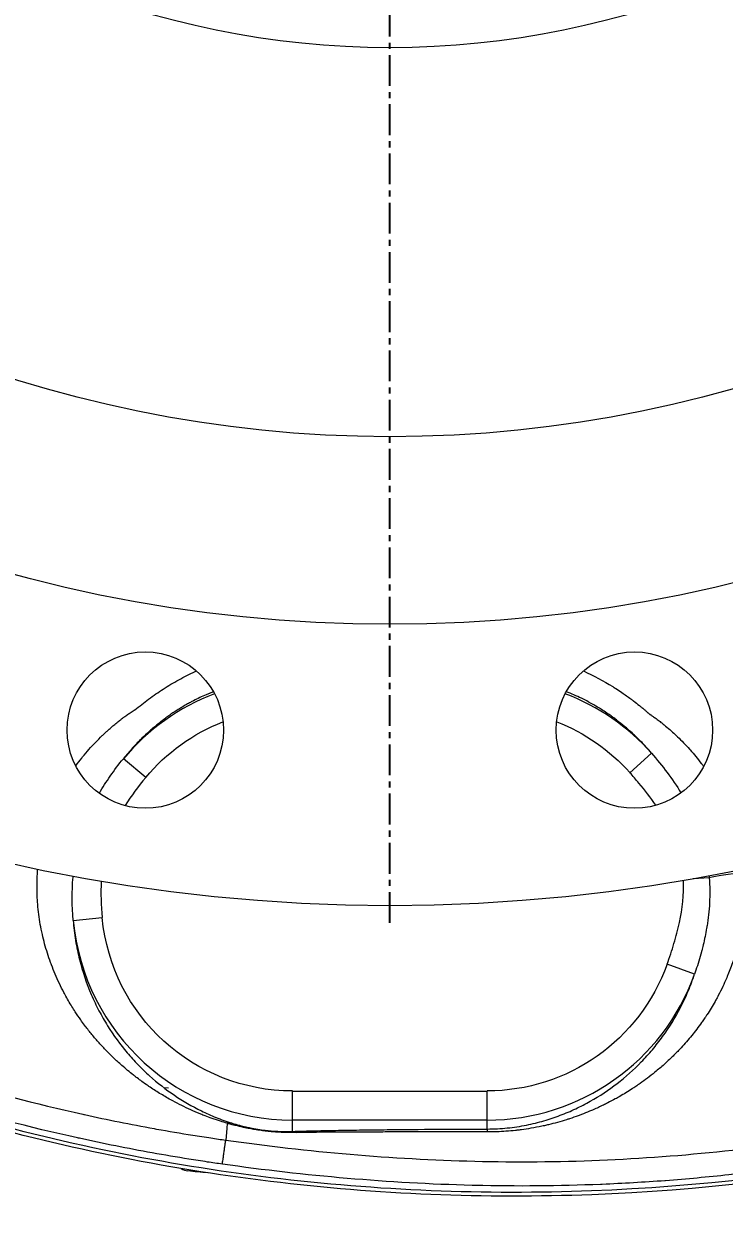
# Model space of a CAD drawing. Header units: millimetres. Extents: x -2122 to 22797, y 3569 to 89276.
# Drawn here: x 5541.6 to 5683.8, y 87396.3 to 87639.4 of the extents above; entities that cross this region are included whole.
import ezdxf

# ---------------------------------------------------------------- set-up
doc = ezdxf.new("R2010")
doc.units = ezdxf.units.MM
doc.header["$LTSCALE"] = 20
doc.linetypes.add('CENTER', pattern=[2, 1.25, -0.25, 0.25, -0.25])
doc.layers.add('IA-DIBUJO', color=3, linetype='Continuous', lineweight=30)
doc.layers.add('IA-DIM', color=7, linetype='Continuous')
doc.layers.add('IA-EJES', color=4, linetype='CENTER')
doc.styles.add('ING-AMB', font='romans.shx', dxfattribs={"width": 0.75, "oblique": 15})
doc.dimstyles.new('ING-AMB 20', dxfattribs={"dimscale": 20, "dimtxt": 3, "dimasz": 2.5, "dimexe": 1, "dimexo": 1, "dimgap": 1, "dimtad": 1, "dimdec": 0, "dimzin": 0, "dimdsep": 46, "dimtxsty": 'ING-AMB', "dimcen": 0.1, "dimclrd": 7, "dimclre": 7, "dimclrt": 2, "dimadec": 0, "dimazin": 0, "dimtfac": 1, "dimtdec": 0, "dimtmove": 0, "dimatfit": 0, "dimfxl": 1.25, "dimtolj": 1, "dimtzin": 0, "dimarcsym": 1})

# ---------------------------------------------------------------- blocks, each defined once
blk = doc.blocks.new('*U42')
at = {"layer": 'IA-EJES', "color": 0, "ltscale": 0.25, "transparency": 16777216}
blk.add_line((0, -352.75), (0, -69.85), dxfattribs=at)
blk = doc.blocks.new('*D46')
at = {"layer": 'Defpoints', "color": 0, "transparency": 16777216}
for p in [(5263.17, 87809.58, 1283.42), (6165.92, 86979.58, 1283.42), (6448.1, 86979.58)]:
    blk.add_point(p, dxfattribs=at)
at = {"layer": 'IA-DIM', "color": 7, "lineweight": -2, "transparency": 16777216}
for p, q in [((5283.17, 87809.58), (6468.1, 87809.58)), ((6448.1, 87759.58), (6448.1, 87029.58)), ((6185.92, 86979.58), (6468.1, 86979.58))]:
    blk.add_line(p, q, dxfattribs=at)
at = {"layer": 'IA-DIM', "color": 7, "transparency": 16777216}
for points in [[(6439.77, 87759.58), (6456.44, 87759.58), (6448.1, 87809.58)], [(6439.77, 87029.58), (6456.44, 87029.58), (6448.1, 86979.58)]]:
    blk.add_solid(points, dxfattribs=at)
at = {"layer": 'IA-DIM', "color": 2, "transparency": 16777216, "insert": (6398.1, 87394.58), "char_height": 60, "attachment_point": 5, "rotation": 90, "style": 'ING-AMB'}
blk.add_mtext('\\A1;830', dxfattribs=at)

msp = doc.modelspace()

# ---------------------------------------------------------------- linework, layer by layer
at = {"layer": 'IA-DIBUJO', "color": 3, "linetype": 'Continuous', "lineweight": 0, "extrusion": (0, 1, -2.22045e-16)}
for p, q in [((5566.35, 87486.38, 1283.42), (5561.8, 87490.17, 1283.42)), ((5664.66, 87487.34, 1283.42), (5669.08, 87491.28, 1283.42)), ((5680.77, 87465.99, 1283.42), (5677.49, 87465.8, 1283.42)), ((5551.62, 87457.35, 1283.42), (5557.51, 87457.9, 1283.42)), ((5677.8, 87446.45, 1283.42), (5672.22, 87448.44, 1283.42)), ((5569.95, 87423.43, 1283.42), (5570.94, 87423.31, 1283.42)), ((5596.16, 87422.69, 1283.42), (5635.67, 87422.69, 1283.42)), ((5596.16, 87416.78, 1283.42), (5596.16, 87422.69, 1283.42)), ((5635.67, 87416.78, 1283.42), (5635.67, 87422.69, 1283.42)), ((5596.16, 87414.49, 1283.42), (5596.16, 87416.78, 1283.42)), ((5635.67, 87416.78, 1283.42), (5596.16, 87416.78, 1283.42)), ((5635.67, 87414.97, 1283.42), (5635.67, 87416.78, 1283.42)), ((5582.79, 87415.08, 1283.42), (5582.59, 87412.71, 1283.42)), ((5582.88, 87416.14, 1283.42), (5582.79, 87415.08, 1283.42)), ((5591.36, 87411.55, 1283.42), (5591.37, 87411.55, 1283.42))]:
    msp.add_line(p, q, dxfattribs=at)
at = {"layer": 'IA-DIBUJO', "color": 2, "linetype": 'Continuous', "lineweight": 0}
for centre, radius in [((5615.92, 87809.58, 1283.42), 349.25), ((5615.92, 87809.58, 1283.42), 292.1), ((5566.25, 87495.99, 1283.42), 15.88), ((5665.58, 87495.99, 1283.42), 15.88)]:
    msp.add_circle(centre, radius, dxfattribs=at)
at = {"layer": 'IA-DIBUJO', "color": 3, "linetype": 'Continuous', "lineweight": 0}
for radius in [254, 175]:
    msp.add_circle((5615.92, 87809.58, 1283.42), radius, dxfattribs=at)
for centre, start, end in [((5596.16, 87461.52, 1283.42), 110.749, 140.1705), ((5635.67, 87461.52, 1283.42), 41.6975, 69.251), ((5596.16, 87461.52, 1283.42), 185.349, 270), ((5635.67, 87461.52, 1283.42), 270, 340.3169)]:
    msp.add_arc(centre, 44.74, start, end, dxfattribs=at)
at = {"layer": 'IA-DIBUJO', "color": 3, "linetype": 'Continuous', "lineweight": 0, "extrusion": (0, -2.22045e-16, -1)}
for centre, radius, start, end in [((-5596.16, 87461.52, -1283.42), 38.82, 39.8295, 68.6583), ((-5635.67, 87461.52, -1283.42), 38.82, 111.3417, 138.3025), ((-5596.16, 87461.52, -1283.42), 38.82, 270, 354.651), ((-5635.67, 87461.52, -1283.42), 38.82, 199.6831, 270), ((-5615.67, 87809.58, -1283.42), 405.18, 275.2054, 275.7726)]:
    msp.add_arc(centre, radius, start, end, dxfattribs=at)
at = {"layer": 'IA-DIBUJO', "color": 3, "linetype": 'Continuous', "lineweight": 0}
for centre, major_axis, ratio, start_param, end_param in [((5687.78, 87466.4, 1283.42), (-7.86, -0.77), 0.076143, -1.580778, -0.477784), ((5581.8, 87408.54, 1283.42), (2.32, 7.55), 0.535477, 0.06222, 0.287039), ((5635.67, 87407.07, 1283.42), (-0.01, 7.9), 0.035525, -0.392052, -0.052393)]:
    msp.add_ellipse(centre, major_axis=major_axis, ratio=ratio, start_param=start_param, end_param=end_param, dxfattribs=at)
at = {"layer": 'IA-DIBUJO', "color": 3, "linetype": 'Continuous', "lineweight": 0, "extrusion": (1.15556e-32, -2.22045e-16, -1)}
msp.add_ellipse((5596.16, 87406.6, 1283.42), major_axis=(-0.24, 7.9), ratio=0.507299, start_param=0.060768, end_param=0.271227, dxfattribs=at)
at = {"layer": 'IA-DIBUJO', "color": 3, "linetype": 'Continuous', "lineweight": 0}
for points, knots in [([(5564.14, 87500.11, 1283.42), (5564.6, 87500.46, 1283.42), (5565.07, 87500.82, 1283.42), (5566.01, 87501.55, 1283.42), (5566.46, 87501.92, 1283.42), (5567.41, 87502.64, 1283.42), (5567.9, 87502.98, 1283.42), (5568.89, 87503.66, 1283.42), (5569.39, 87504, 1283.42), (5570.91, 87504.98, 1283.42), (5571.96, 87505.61, 1283.42), (5574.12, 87506.79, 1283.42), (5575.24, 87507.36, 1283.42), (5576.47, 87507.92, 1283.42), (5576.55, 87507.96, 1283.42), (5576.64, 87508, 1283.42)], [-0.00000006, -0.00000006, -0.00000006, -0.00000006, 0.000968028, 0.000968028, 0.001936117, 0.001936117, 0.002904205, 0.002904205, 0.003872294, 0.003872294, 0.00580847, 0.00580847, 0.007744647, 0.007744647, 0.007889879, 0.007889879, 0.007889879, 0.007889879]), ([(5655.21, 87508, 1283.42), (5657.29, 87507.06, 1283.42), (5659.29, 87505.99, 1283.42), (5661.19, 87504.82, 1283.42), (5661.4, 87504.69, 1283.42), (5661.6, 87504.56, 1283.42), (5661.81, 87504.42, 1283.42), (5662.23, 87504.16, 1283.42), (5662.64, 87503.88, 1283.42), (5663.05, 87503.61, 1283.42), (5663.66, 87503.19, 1283.42), (5664.26, 87502.76, 1283.42), (5664.85, 87502.32, 1283.42), (5665.04, 87502.18, 1283.42), (5665.23, 87502.04, 1283.42), (5665.41, 87501.9, 1283.42), (5665.81, 87501.6, 1283.42), (5666.2, 87501.29, 1283.42), (5666.59, 87500.98, 1283.42), (5666.73, 87500.86, 1283.42), (5666.87, 87500.75, 1283.42), (5667.01, 87500.64, 1283.42), (5667.04, 87500.61, 1283.42), (5667.07, 87500.58, 1283.42), (5667.1, 87500.56, 1283.42), (5667.21, 87500.47, 1283.42), (5667.32, 87500.37, 1283.42), (5667.43, 87500.28, 1283.42), (5667.59, 87500.14, 1283.42), (5667.75, 87500, 1283.42), (5667.91, 87499.87, 1283.42), (5668.02, 87499.77, 1283.42), (5668.13, 87499.68, 1283.42), (5668.24, 87499.59, 1283.42), (5668.27, 87499.57, 1283.42), (5668.3, 87499.55, 1283.42), (5668.32, 87499.52, 1283.42), (5668.39, 87499.47, 1283.42), (5668.46, 87499.41, 1283.42), (5668.53, 87499.35, 1283.42), (5668.56, 87499.33, 1283.42), (5668.6, 87499.3, 1283.42), (5668.63, 87499.27, 1283.42), (5668.65, 87499.25, 1283.42), (5668.66, 87499.24, 1283.42), (5668.68, 87499.23, 1283.42), (5668.69, 87499.22, 1283.42), (5668.7, 87499.21, 1283.42), (5668.71, 87499.21, 1283.42), (5668.72, 87499.2, 1283.42), (5668.72, 87499.19, 1283.42), (5668.73, 87499.18, 1283.42)], [0.010149178, 0.010149178, 0.010149178, 0.010149178, 0.013707009, 0.013707009, 0.013707009, 0.014096444, 0.014096444, 0.014096444, 0.014885341, 0.014885341, 0.014885341, 0.016069412, 0.016069412, 0.016069412, 0.016445851, 0.016445851, 0.016445851, 0.017255323, 0.017255323, 0.017255323, 0.017553302, 0.017553302, 0.017553302, 0.017620555, 0.017620555, 0.017620555, 0.017853382, 0.017853382, 0.017853382, 0.018207907, 0.018207907, 0.018207907, 0.018442511, 0.018442511, 0.018442511, 0.018501583, 0.018501583, 0.018501583, 0.018648421, 0.018648421, 0.018648421, 0.01872184, 0.01872184, 0.01872184, 0.018758549, 0.018758549, 0.018758549, 0.018776904, 0.018776904, 0.018776904, 0.018795259, 0.018795259, 0.018795259, 0.018795259]), ([(5580.08, 87503.79, 1283.42), (5579.85, 87503.7, 1283.42), (5579.63, 87503.61, 1283.42), (5579.35, 87503.49, 1283.42), (5579.31, 87503.47, 1283.42), (5579.04, 87503.36, 1283.42), (5578.82, 87503.27, 1283.42), (5577.72, 87502.79, 1283.42), (5576.87, 87502.38, 1283.42), (5575.83, 87501.84, 1283.42), (5575.62, 87501.73, 1283.42), (5575.16, 87501.48, 1283.42), (5574.9, 87501.33, 1283.42), (5574.29, 87500.99, 1283.42), (5573.95, 87500.79, 1283.42), (5573.32, 87500.41, 1283.42), (5573.02, 87500.22, 1283.42), (5572.45, 87499.85, 1283.42), (5572.16, 87499.67, 1283.42), (5571.59, 87499.29, 1283.42), (5571.31, 87499.09, 1283.42), (5571.04, 87498.9, 1283.42), (5571.03, 87498.89, 1283.42), (5570.76, 87498.7, 1283.42), (5570.49, 87498.5, 1283.42), (5570.08, 87498.2, 1283.42), (5569.95, 87498.1, 1283.42), (5569.75, 87497.95, 1283.42), (5569.68, 87497.89, 1283.42), (5569.58, 87497.82, 1283.42), (5569.55, 87497.79, 1283.42), (5569.5, 87497.75, 1283.42), (5569.48, 87497.74, 1283.42), (5569.45, 87497.71, 1283.42), (5569.43, 87497.7, 1283.42), (5569.39, 87497.67, 1283.42), (5569.38, 87497.66, 1283.42), (5569.11, 87497.45, 1283.42), (5568.86, 87497.25, 1283.42), (5568.32, 87496.81, 1283.42), (5568.03, 87496.56, 1283.42), (5567.51, 87496.12, 1283.42), (5567.29, 87495.93, 1283.42), (5566.57, 87495.28, 1283.42), (5566.07, 87494.81, 1283.42), (5564.93, 87493.7, 1283.42), (5564.3, 87493.05, 1283.42), (5563.37, 87492.03, 1283.42), (5563.07, 87491.68, 1283.42), (5562.44, 87490.95, 1283.42), (5562.12, 87490.57, 1283.42), (5561.8, 87490.17, 1283.42)], [0.00620822, 0.00620822, 0.00620822, 0.00620822, 0.00658473, 0.00658473, 0.00666054, 0.00666054, 0.00703408, 0.00703408, 0.00852709, 0.00852709, 0.00889743, 0.00889743, 0.00937877, 0.00937877, 0.01002229, 0.01002229, 0.01058643, 0.01058643, 0.01115179, 0.01115179, 0.01171848, 0.01171848, 0.01172347, 0.01172347, 0.01228648, 0.01228648, 0.01257084, 0.01257084, 0.01271307, 0.01271307, 0.01278419, 0.01278419, 0.01281975, 0.01281975, 0.01285532, 0.01285532, 0.01289581, 0.01289581, 0.01342393, 0.01342393, 0.01406816, 0.01406816, 0.01455888, 0.01455888, 0.01569129, 0.01569129, 0.01719288, 0.01719288, 0.01794771, 0.01794771, 0.01875755, 0.01875755, 0.01875755, 0.01875755]), ([(5669.08, 87491.28, 1283.42), (5668.69, 87491.74, 1283.42), (5668.29, 87492.18, 1283.42), (5667.89, 87492.62, 1283.42), (5667.86, 87492.65, 1283.42), (5667.83, 87492.69, 1283.42), (5667.8, 87492.72, 1283.42), (5667.21, 87493.37, 1283.42), (5666.6, 87493.99, 1283.42), (5665.98, 87494.58, 1283.42), (5665.78, 87494.78, 1283.42), (5665.57, 87494.98, 1283.42), (5665.36, 87495.17, 1283.42), (5665.03, 87495.48, 1283.42), (5664.69, 87495.79, 1283.42), (5664.34, 87496.09, 1283.42), (5664.26, 87496.17, 1283.42), (5664.18, 87496.24, 1283.42), (5664.09, 87496.31, 1283.42), (5663.9, 87496.48, 1283.42), (5663.7, 87496.65, 1283.42), (5663.5, 87496.81, 1283.42), (5663.48, 87496.83, 1283.42), (5663.46, 87496.84, 1283.42), (5663.44, 87496.86, 1283.42), (5663.39, 87496.91, 1283.42), (5663.33, 87496.95, 1283.42), (5663.28, 87497, 1283.42), (5663.25, 87497.02, 1283.42), (5663.23, 87497.04, 1283.42), (5663.2, 87497.06, 1283.42), (5663.18, 87497.08, 1283.42), (5663.17, 87497.09, 1283.42), (5663.16, 87497.1, 1283.42), (5663.14, 87497.11, 1283.42), (5663.13, 87497.12, 1283.42), (5663.12, 87497.13, 1283.42), (5663.01, 87497.22, 1283.42), (5662.9, 87497.31, 1283.42), (5662.79, 87497.4, 1283.42), (5662.74, 87497.44, 1283.42), (5662.69, 87497.47, 1283.42), (5662.65, 87497.51, 1283.42), (5662.47, 87497.65, 1283.42), (5662.29, 87497.79, 1283.42), (5662.11, 87497.93, 1283.42), (5662, 87498.01, 1283.42), (5661.88, 87498.1, 1283.42), (5661.77, 87498.19, 1283.42), (5661.65, 87498.27, 1283.42), (5661.54, 87498.36, 1283.42), (5661.42, 87498.45, 1283.42), (5661.24, 87498.58, 1283.42), (5661.05, 87498.72, 1283.42), (5660.85, 87498.86, 1283.42), (5660.57, 87499.06, 1283.42), (5660.28, 87499.26, 1283.42), (5659.99, 87499.46, 1283.42), (5659.64, 87499.69, 1283.42), (5659.29, 87499.92, 1283.42), (5658.93, 87500.15, 1283.42), (5658.79, 87500.24, 1283.42), (5658.64, 87500.33, 1283.42), (5658.49, 87500.42, 1283.42), (5657.99, 87500.73, 1283.42), (5657.47, 87501.03, 1283.42), (5656.95, 87501.32, 1283.42), (5656.25, 87501.72, 1283.42), (5655.54, 87502.09, 1283.42), (5654.81, 87502.44, 1283.42), (5653.82, 87502.93, 1283.42), (5652.8, 87503.38, 1283.42), (5651.76, 87503.79, 1283.42)], [0.05855521, 0.05855521, 0.05855521, 0.05855521, 0.05954388, 0.05954388, 0.05954388, 0.05962148, 0.05962148, 0.05962148, 0.06108597, 0.06108597, 0.06108597, 0.06156684, 0.06156684, 0.06156684, 0.06235212, 0.06235212, 0.06235212, 0.06254173, 0.06254173, 0.06254173, 0.06298519, 0.06298519, 0.06298519, 0.06302989, 0.06302989, 0.06302989, 0.06315202, 0.06315202, 0.06315202, 0.0632131, 0.0632131, 0.0632131, 0.06324363, 0.06324363, 0.06324363, 0.06327417, 0.06327417, 0.06327417, 0.06351842, 0.06351842, 0.06351842, 0.06361826, 0.06361826, 0.06361826, 0.0640062, 0.0640062, 0.0640062, 0.06424968, 0.06424968, 0.06424968, 0.06449288, 0.06449288, 0.06449288, 0.06488441, 0.06488441, 0.06488441, 0.06546274, 0.06546274, 0.06546274, 0.06615056, 0.06615056, 0.06615056, 0.06642906, 0.06642906, 0.06642906, 0.06739245, 0.06739245, 0.06739245, 0.06868285, 0.06868285, 0.06868285, 0.07043482, 0.07043482, 0.07043482, 0.07043482]), ([(5552.14, 87488.71, 1283.42), (5552.53, 87489.25, 1283.42), (5552.93, 87489.78, 1283.42), (5553.4, 87490.38, 1283.42), (5553.46, 87490.46, 1283.42), (5553.95, 87491.06, 1283.42), (5554.37, 87491.57, 1283.42), (5555.24, 87492.55, 1283.42), (5555.67, 87493.02, 1283.42), (5556.56, 87493.95, 1283.42), (5557.02, 87494.41, 1283.42), (5557.67, 87495.03, 1283.42), (5557.84, 87495.2, 1283.42), (5558.18, 87495.51, 1283.42), (5558.34, 87495.66, 1283.42), (5558.76, 87496.04, 1283.42), (5559.03, 87496.27, 1283.42), (5559.55, 87496.72, 1283.42), (5559.8, 87496.93, 1283.42), (5560.33, 87497.37, 1283.42), (5560.6, 87497.59, 1283.42), (5560.99, 87497.9, 1283.42), (5561.1, 87497.99, 1283.42), (5561.37, 87498.2, 1283.42), (5561.53, 87498.32, 1283.42), (5561.82, 87498.55, 1283.42), (5561.97, 87498.65, 1283.42), (5562.25, 87498.86, 1283.42), (5562.38, 87498.96, 1283.42), (5562.56, 87499.08, 1283.42), (5562.6, 87499.11, 1283.42), (5562.76, 87499.23, 1283.42), (5562.88, 87499.31, 1283.42), (5563.12, 87499.47, 1283.42), (5563.24, 87499.55, 1283.42), (5563.36, 87499.63, 1283.42), (5563.37, 87499.63, 1283.42), (5563.51, 87499.73, 1283.42), (5563.64, 87499.81, 1283.42), (5563.9, 87499.97, 1283.42), (5564.02, 87500.04, 1283.42), (5564.14, 87500.11, 1283.42)], [0.052720393, 0.052720393, 0.052720393, 0.052720393, 0.053755271, 0.053755271, 0.053914986, 0.053914986, 0.054958919, 0.054958919, 0.055975496, 0.055975496, 0.057023647, 0.057023647, 0.057414492, 0.057414492, 0.057766056, 0.057766056, 0.05833946, 0.05833946, 0.058880004, 0.058880004, 0.05945255, 0.05945255, 0.059691591, 0.059691591, 0.060007802, 0.060007802, 0.06030241, 0.06030241, 0.060575554, 0.060575554, 0.060654359, 0.060654359, 0.060895051, 0.060895051, 0.061121892, 0.061121892, 0.061135743, 0.061135743, 0.061393716, 0.061393716, 0.061617127, 0.061617127, 0.061617127, 0.061617127]), ([(5668.73, 87499.18, 1283.42), (5668.77, 87499.16, 1283.42), (5668.8, 87499.14, 1283.42), (5668.83, 87499.12, 1283.42), (5668.9, 87499.08, 1283.42), (5668.96, 87499.04, 1283.42), (5669.02, 87498.99, 1283.42), (5669.18, 87498.89, 1283.42), (5669.33, 87498.78, 1283.42), (5669.48, 87498.68, 1283.42), (5669.58, 87498.61, 1283.42), (5669.68, 87498.54, 1283.42), (5669.78, 87498.47, 1283.42), (5669.92, 87498.36, 1283.42), (5670.07, 87498.26, 1283.42), (5670.21, 87498.15, 1283.42), (5670.47, 87497.95, 1283.42), (5670.73, 87497.76, 1283.42), (5670.98, 87497.56, 1283.42), (5671.08, 87497.48, 1283.42), (5671.17, 87497.41, 1283.42), (5671.27, 87497.33, 1283.42), (5671.39, 87497.23, 1283.42), (5671.51, 87497.13, 1283.42), (5671.63, 87497.03, 1283.42), (5672.39, 87496.41, 1283.42), (5673.13, 87495.76, 1283.42), (5673.86, 87495.08, 1283.42), (5673.94, 87495, 1283.42), (5674.02, 87494.93, 1283.42), (5674.11, 87494.85, 1283.42), (5674.19, 87494.77, 1283.42), (5674.26, 87494.7, 1283.42), (5674.34, 87494.62, 1283.42), (5675.17, 87493.83, 1283.42), (5675.98, 87493, 1283.42), (5676.76, 87492.14, 1283.42), (5676.8, 87492.09, 1283.42), (5676.85, 87492.03, 1283.42), (5676.9, 87491.98, 1283.42), (5677.69, 87491.09, 1283.42), (5678.45, 87490.17, 1283.42), (5679.17, 87489.22, 1283.42), (5679.2, 87489.19, 1283.42), (5679.22, 87489.16, 1283.42), (5679.25, 87489.13, 1283.42), (5679.38, 87488.95, 1283.42), (5679.51, 87488.78, 1283.42), (5679.63, 87488.6, 1283.42)], [-0.00000006, -0.00000006, -0.00000006, -0.00000006, 0.000065327, 0.000065327, 0.000065327, 0.000190249, 0.000190249, 0.000190249, 0.000494799, 0.000494799, 0.000494799, 0.000694624, 0.000694624, 0.000694624, 0.000989657, 0.000989657, 0.000989657, 0.001521837, 0.001521837, 0.001521837, 0.001720164, 0.001720164, 0.001720164, 0.001979374, 0.001979374, 0.001979374, 0.003594411, 0.003594411, 0.003594411, 0.003781868, 0.003781868, 0.003781868, 0.003958808, 0.003958808, 0.003958808, 0.005825497, 0.005825497, 0.005825497, 0.005938242, 0.005938242, 0.005938242, 0.007853709, 0.007853709, 0.007853709, 0.007917676, 0.007917676, 0.007917676, 0.008264735, 0.008264735, 0.008264735, 0.008264735]), ([(5556.92, 87483.15, 1283.42), (5557.6, 87484.34, 1283.42), (5558.34, 87485.5, 1283.42), (5559.97, 87487.85, 1283.42), (5560.87, 87489.03, 1283.42), (5561.8, 87490.17, 1283.42)], [0.013526269, 0.013526269, 0.013526269, 0.013526269, 0.015615453, 0.015615453, 0.017846232, 0.017846232, 0.017846232, 0.017846232]), ([(5669.94, 87480.73, 1283.42), (5668.87, 87482.28, 1283.42), (5667.71, 87483.77, 1283.42), (5665.89, 87485.94, 1283.42), (5665.28, 87486.64, 1283.42), (5664.66, 87487.34, 1283.42)], [0.004829741, 0.004829741, 0.004829741, 0.004829741, 0.007736697, 0.007736697, 0.00916895, 0.00916895, 0.00916895, 0.00916895]), ([(5582.88, 87416.14, 1283.42), (5582.43, 87416.27, 1283.42), (5581.99, 87416.4, 1283.42), (5581.28, 87416.63, 1283.42), (5581, 87416.71, 1283.42), (5580.42, 87416.91, 1283.42), (5580.11, 87417.02, 1283.42), (5579.33, 87417.3, 1283.42), (5578.86, 87417.47, 1283.42), (5578.11, 87417.76, 1283.42), (5577.82, 87417.87, 1283.42), (5577.32, 87418.08, 1283.42), (5577.1, 87418.17, 1283.42), (5576.25, 87418.52, 1283.42), (5575.62, 87418.8, 1283.42), (5574.39, 87419.37, 1283.42), (5573.79, 87419.66, 1283.42), (5572.59, 87420.27, 1283.42), (5572, 87420.58, 1283.42), (5570.65, 87421.33, 1283.42), (5569.91, 87421.76, 1283.42), (5568.43, 87422.67, 1283.42), (5567.71, 87423.13, 1283.42), (5566.76, 87423.78, 1283.42), (5566.52, 87423.94, 1283.42), (5565.64, 87424.56, 1283.42), (5565, 87425.03, 1283.42), (5564.19, 87425.65, 1283.42), (5564.02, 87425.79, 1283.42), (5563.44, 87426.24, 1283.42), (5563.05, 87426.56, 1283.42), (5562.26, 87427.21, 1283.42), (5561.87, 87427.55, 1283.42), (5560.91, 87428.39, 1283.42), (5560.34, 87428.91, 1283.42), (5559.25, 87429.96, 1283.42), (5558.71, 87430.49, 1283.42), (5557.67, 87431.57, 1283.42), (5557.17, 87432.12, 1283.42), (5556.19, 87433.23, 1283.42), (5555.71, 87433.79, 1283.42), (5554.79, 87434.93, 1283.42), (5554.34, 87435.5, 1283.42), (5553.65, 87436.43, 1283.42), (5553.39, 87436.78, 1283.42), (5552.77, 87437.66, 1283.42), (5552.4, 87438.2, 1283.42), (5551.81, 87439.11, 1283.42), (5551.58, 87439.47, 1283.42), (5551.12, 87440.22, 1283.42), (5550.88, 87440.62, 1283.42), (5550.42, 87441.42, 1283.42), (5550.19, 87441.82, 1283.42), (5549.89, 87442.38, 1283.42), (5549.81, 87442.54, 1283.42), (5549.4, 87443.3, 1283.42), (5549.1, 87443.91, 1283.42), (5548.51, 87445.15, 1283.42), (5548.23, 87445.77, 1283.42), (5547.69, 87447.02, 1283.42), (5547.44, 87447.65, 1283.42), (5547.14, 87448.46, 1283.42), (5547.07, 87448.64, 1283.42), (5546.78, 87449.43, 1283.42), (5546.57, 87450.05, 1283.42), (5546.18, 87451.3, 1283.42), (5545.99, 87451.93, 1283.42), (5545.65, 87453.19, 1283.42), (5545.5, 87453.82, 1283.42), (5545.27, 87454.81, 1283.42), (5545.2, 87455.17, 1283.42), (5544.99, 87456.2, 1283.42), (5544.87, 87456.87, 1283.42), (5544.67, 87458.22, 1283.42), (5544.58, 87458.9, 1283.42), (5544.43, 87460.25, 1283.42), (5544.38, 87460.93, 1283.42), (5544.32, 87461.97, 1283.42), (5544.3, 87462.33, 1283.42), (5544.26, 87463.32, 1283.42), (5544.26, 87463.95, 1283.42), (5544.27, 87465.19, 1283.42), (5544.29, 87465.79, 1283.42), (5544.34, 87466.74, 1283.42), (5544.36, 87467.08, 1283.42), (5544.39, 87467.52, 1283.42), (5544.4, 87467.63, 1283.42), (5544.41, 87467.73, 1283.42)], [0.00000001, 0.00000001, 0.00000001, 0.00000001, 0.00081521, 0.00081521, 0.00132864, 0.00132864, 0.00192554, 0.00192554, 0.00283785, 0.00283785, 0.00341413, 0.00341413, 0.00385107, 0.00385107, 0.00514113, 0.00514113, 0.00642163, 0.00642163, 0.00770214, 0.00770214, 0.00936016, 0.00936016, 0.01101036, 0.01101036, 0.01155321, 0.01155321, 0.01306797, 0.01306797, 0.01347875, 0.01347875, 0.01444151, 0.01444151, 0.01540428, 0.01540428, 0.0168391, 0.0168391, 0.01825273, 0.01825273, 0.01963297, 0.01963297, 0.0209935, 0.0209935, 0.02232421, 0.02232421, 0.02310642, 0.02310642, 0.02427532, 0.02427532, 0.02503196, 0.02503196, 0.02584234, 0.02584234, 0.02664869, 0.02664869, 0.02695749, 0.02695749, 0.02814873, 0.02814873, 0.02932611, 0.02932611, 0.03048381, 0.03048381, 0.03080856, 0.03080856, 0.03190704, 0.03190704, 0.03300551, 0.03300551, 0.03406901, 0.03406901, 0.03465963, 0.03465963, 0.03576137, 0.03576137, 0.03685493, 0.03685493, 0.03793558, 0.03793558, 0.0385107, 0.0385107, 0.03949608, 0.03949608, 0.04043624, 0.04043624, 0.04095904, 0.04095904, 0.04111893, 0.04111893, 0.04111893, 0.04111893]), ([(5551.62, 87457.35, 1283.42), (5551.37, 87460.28, 1283.42), (5551.33, 87463.21, 1283.42), (5551.59, 87466.19, 1283.42), (5551.59, 87466.25, 1283.42), (5551.6, 87466.31, 1283.42)], [0, 0, 0, 0, 0.004461558, 0.004461558, 0.004551789, 0.004551789, 0.004551789, 0.004551789]), ([(5687.8, 87467.01, 1283.42), (5687.9, 87465.9, 1283.42), (5687.95, 87464.79, 1283.42), (5687.96, 87463.69, 1283.42), (5687.97, 87462.94, 1283.42), (5687.96, 87462.2, 1283.42), (5687.93, 87461.46, 1283.42), (5687.92, 87461.43, 1283.42), (5687.92, 87461.41, 1283.42), (5687.92, 87461.39, 1283.42), (5687.88, 87460.46, 1283.42), (5687.81, 87459.53, 1283.42), (5687.71, 87458.6, 1283.42), (5687.66, 87458.09, 1283.42), (5687.6, 87457.59, 1283.42), (5687.52, 87457.08, 1283.42), (5687.49, 87456.83, 1283.42), (5687.45, 87456.58, 1283.42), (5687.41, 87456.33, 1283.42), (5687.38, 87456.16, 1283.42), (5687.35, 87455.99, 1283.42), (5687.33, 87455.83, 1283.42), (5687.19, 87455.05, 1283.42), (5687.04, 87454.28, 1283.42), (5686.87, 87453.52, 1283.42), (5686.86, 87453.49, 1283.42), (5686.86, 87453.47, 1283.42), (5686.85, 87453.45, 1283.42), (5686.67, 87452.67, 1283.42), (5686.47, 87451.9, 1283.42), (5686.26, 87451.14, 1283.42), (5686.2, 87450.93, 1283.42), (5686.14, 87450.73, 1283.42), (5686.08, 87450.52, 1283.42), (5685.79, 87449.55, 1283.42), (5685.46, 87448.59, 1283.42), (5685.11, 87447.65, 1283.42), (5684.94, 87447.19, 1283.42), (5684.76, 87446.73, 1283.42), (5684.57, 87446.27, 1283.42), (5684.49, 87446.07, 1283.42), (5684.41, 87445.87, 1283.42), (5684.32, 87445.67, 1283.42), (5684.3, 87445.63, 1283.42), (5684.29, 87445.58, 1283.42), (5684.27, 87445.54, 1283.42), (5684.03, 87444.99, 1283.42), (5683.79, 87444.45, 1283.42), (5683.54, 87443.92, 1283.42), (5683.24, 87443.3, 1283.42), (5682.94, 87442.69, 1283.42), (5682.62, 87442.09, 1283.42), (5682.54, 87441.94, 1283.42), (5682.46, 87441.78, 1283.42), (5682.37, 87441.63, 1283.42), (5682.23, 87441.37, 1283.42), (5682.09, 87441.11, 1283.42), (5681.95, 87440.86, 1283.42), (5681.43, 87439.94, 1283.42), (5680.88, 87439.05, 1283.42), (5680.32, 87438.19, 1283.42), (5680.21, 87438.02, 1283.42), (5680.1, 87437.86, 1283.42), (5680, 87437.7, 1283.42), (5679.92, 87437.58, 1283.42), (5679.83, 87437.46, 1283.42), (5679.75, 87437.34, 1283.42), (5679.58, 87437.08, 1283.42), (5679.4, 87436.83, 1283.42), (5679.22, 87436.57, 1283.42), (5678.58, 87435.68, 1283.42), (5677.92, 87434.81, 1283.42), (5677.23, 87433.97, 1283.42), (5676.53, 87433.1, 1283.42), (5675.8, 87432.27, 1283.42), (5675.05, 87431.46, 1283.42), (5675.01, 87431.41, 1283.42), (5674.97, 87431.37, 1283.42), (5674.93, 87431.33, 1283.42), (5674.43, 87430.8, 1283.42), (5673.93, 87430.29, 1283.42), (5673.42, 87429.78, 1283.42), (5673.19, 87429.56, 1283.42), (5672.96, 87429.33, 1283.42), (5672.72, 87429.11, 1283.42), (5672.36, 87428.77, 1283.42), (5671.99, 87428.43, 1283.42), (5671.62, 87428.1, 1283.42), (5671.01, 87427.55, 1283.42), (5670.39, 87427.02, 1283.42), (5669.76, 87426.51, 1283.42), (5669.25, 87426.1, 1283.42), (5668.74, 87425.69, 1283.42), (5668.22, 87425.3, 1283.42), (5667.73, 87424.93, 1283.42), (5667.24, 87424.57, 1283.42), (5666.74, 87424.22, 1283.42), (5666.44, 87424.02, 1283.42), (5666.15, 87423.81, 1283.42), (5665.85, 87423.61, 1283.42), (5665.6, 87423.45, 1283.42), (5665.35, 87423.28, 1283.42), (5665.1, 87423.11, 1283.42), (5664.28, 87422.59, 1283.42), (5663.45, 87422.08, 1283.42), (5662.61, 87421.59, 1283.42), (5662.3, 87421.42, 1283.42), (5661.99, 87421.24, 1283.42), (5661.68, 87421.07, 1283.42), (5661.18, 87420.8, 1283.42), (5660.66, 87420.53, 1283.42), (5660.15, 87420.26, 1283.42), (5659.86, 87420.12, 1283.42), (5659.58, 87419.98, 1283.42), (5659.3, 87419.84, 1283.42), (5658.61, 87419.51, 1283.42), (5657.92, 87419.19, 1283.42), (5657.22, 87418.88, 1283.42), (5656.98, 87418.78, 1283.42), (5656.73, 87418.67, 1283.42), (5656.49, 87418.57, 1283.42), (5655.95, 87418.35, 1283.42), (5655.41, 87418.13, 1283.42), (5654.86, 87417.92, 1283.42), (5654.63, 87417.83, 1283.42), (5654.39, 87417.74, 1283.42), (5654.16, 87417.66, 1283.42), (5653.59, 87417.45, 1283.42), (5653.01, 87417.25, 1283.42), (5652.43, 87417.06, 1283.42), (5652.31, 87417.02, 1283.42), (5652.19, 87416.98, 1283.42), (5652.07, 87416.94, 1283.42), (5651.97, 87416.91, 1283.42), (5651.87, 87416.88, 1283.42), (5651.77, 87416.85, 1283.42), (5651.18, 87416.66, 1283.42), (5650.58, 87416.48, 1283.42), (5649.97, 87416.31, 1283.42), (5649.96, 87416.31, 1283.42), (5649.95, 87416.31, 1283.42), (5649.93, 87416.3, 1283.42), (5649.33, 87416.14, 1283.42), (5648.73, 87415.98, 1283.42), (5648.12, 87415.84, 1283.42), (5647.85, 87415.77, 1283.42), (5647.58, 87415.71, 1283.42), (5647.3, 87415.65, 1283.42), (5647.13, 87415.61, 1283.42), (5646.95, 87415.57, 1283.42), (5646.77, 87415.53, 1283.42), (5646.05, 87415.38, 1283.42), (5645.32, 87415.24, 1283.42), (5644.57, 87415.12, 1283.42), (5643.93, 87415.01, 1283.42), (5643.27, 87414.91, 1283.42), (5642.62, 87414.82, 1283.42), (5642.32, 87414.78, 1283.42), (5642.02, 87414.75, 1283.42), (5641.72, 87414.71, 1283.42), (5641.61, 87414.7, 1283.42), (5641.51, 87414.69, 1283.42), (5641.4, 87414.68, 1283.42), (5640.77, 87414.61, 1283.42), (5640.14, 87414.55, 1283.42), (5639.5, 87414.51, 1283.42), (5638.88, 87414.46, 1283.42), (5638.25, 87414.43, 1283.42), (5637.62, 87414.41, 1283.42), (5637.01, 87414.39, 1283.42), (5636.39, 87414.38, 1283.42), (5635.76, 87414.38, 1283.42)], [0.02028914, 0.02028914, 0.02028914, 0.02028914, 0.02199861, 0.02199861, 0.02199861, 0.02315151, 0.02315151, 0.02315151, 0.02318528, 0.02318528, 0.02318528, 0.02463335, 0.02463335, 0.02463335, 0.02542337, 0.02542337, 0.02542337, 0.02581913, 0.02581913, 0.02581913, 0.02608142, 0.02608142, 0.02608142, 0.02732048, 0.02732048, 0.02732048, 0.02735782, 0.02735782, 0.02735782, 0.02863122, 0.02863122, 0.02863122, 0.02897755, 0.02897755, 0.02897755, 0.03062515, 0.03062515, 0.03062515, 0.03143697, 0.03143697, 0.03143697, 0.03179508, 0.03179508, 0.03179508, 0.03187369, 0.03187369, 0.03187369, 0.03285322, 0.03285322, 0.03285322, 0.03398557, 0.03398557, 0.03398557, 0.03427431, 0.03427431, 0.03427431, 0.03476982, 0.03476982, 0.03476982, 0.03654413, 0.03654413, 0.03654413, 0.03687927, 0.03687927, 0.03687927, 0.03712961, 0.03712961, 0.03712961, 0.03766596, 0.03766596, 0.03766596, 0.03957066, 0.03957066, 0.03957066, 0.0415206, 0.0415206, 0.0415206, 0.04162419, 0.04162419, 0.04162419, 0.04288943, 0.04288943, 0.04288943, 0.04345823, 0.04345823, 0.04345823, 0.04433824, 0.04433824, 0.04433824, 0.04579064, 0.04579064, 0.04579064, 0.04696223, 0.04696223, 0.04696223, 0.04805997, 0.04805997, 0.04805997, 0.04870575, 0.04870575, 0.04870575, 0.0492505, 0.0492505, 0.0492505, 0.05099948, 0.05099948, 0.05099948, 0.05163377, 0.05163377, 0.05163377, 0.05266823, 0.05266823, 0.05266823, 0.05323064, 0.05323064, 0.05323064, 0.05457839, 0.05457839, 0.05457839, 0.05504278, 0.05504278, 0.05504278, 0.05605833, 0.05605833, 0.05605833, 0.05649085, 0.05649085, 0.05649085, 0.05754344, 0.05754344, 0.05754344, 0.05775762, 0.05775762, 0.05775762, 0.05793891, 0.05793891, 0.05793891, 0.05900237, 0.05900237, 0.05900237, 0.05902363, 0.05902363, 0.05902363, 0.06007328, 0.06007328, 0.06007328, 0.06053383, 0.06053383, 0.06053383, 0.06083505, 0.06083505, 0.06083505, 0.06204299, 0.06204299, 0.06204299, 0.06308846, 0.06308846, 0.06308846, 0.06356228, 0.06356228, 0.06356228, 0.06373119, 0.06373119, 0.06373119, 0.06472383, 0.06472383, 0.06472383, 0.06568857, 0.06568857, 0.06568857, 0.06662732, 0.06662732, 0.06662732, 0.06662732]), ([(5672.22, 87448.44, 1283.42), (5672.72, 87449.83, 1283.42), (5673.2, 87451.23, 1283.42), (5673.62, 87452.65, 1283.42), (5674.05, 87454.06, 1283.42), (5674.43, 87455.49, 1283.42), (5674.74, 87456.93, 1283.42), (5675.34, 87459.74, 1283.42), (5675.67, 87462.57, 1283.42), (5675.52, 87465.46, 1283.42)], [0, 0, 0, 0, 0.002242123, 0.002242123, 0.002242123, 0.004484246, 0.004484246, 0.004484246, 0.008851815, 0.008851815, 0.008851815, 0.008851815]), ([(5680.77, 87465.99, 1283.42), (5680.84, 87465.15, 1283.42), (5680.87, 87464.31, 1283.42), (5680.89, 87462.61, 1283.42), (5680.88, 87461.75, 1283.42), (5680.79, 87460.09, 1283.42), (5680.72, 87459.28, 1283.42), (5680.55, 87457.72, 1283.42), (5680.45, 87456.97, 1283.42), (5680.32, 87456.16, 1283.42), (5680.31, 87456.11, 1283.42), (5680.29, 87455.95, 1283.42), (5680.27, 87455.85, 1283.42), (5680.15, 87455.18, 1283.42), (5680.05, 87454.62, 1283.42), (5679.81, 87453.49, 1283.42), (5679.69, 87452.93, 1283.42), (5679.46, 87451.97, 1283.42), (5679.36, 87451.58, 1283.42), (5679.23, 87451.11, 1283.42), (5679.21, 87451.04, 1283.42), (5679.02, 87450.32, 1283.42), (5678.84, 87449.69, 1283.42), (5678.46, 87448.44, 1283.42), (5678.26, 87447.83, 1283.42), (5677.98, 87446.97, 1283.42), (5677.89, 87446.71, 1283.42), (5677.8, 87446.45, 1283.42)], [0, 0, 0, 0, 0.00127358, 0.00127358, 0.00257267, 0.00257267, 0.00381302, 0.00381302, 0.00497096, 0.00497096, 0.00505338, 0.00505338, 0.00521116, 0.00521116, 0.00608613, 0.00608613, 0.00696376, 0.00696376, 0.00758006, 0.00758006, 0.0076993, 0.0076993, 0.00871015, 0.00871015, 0.00968854, 0.00968854, 0.01010675, 0.01010675, 0.01010675, 0.01010675]), ([(5551.62, 87457.35, 1283.42), (5551.72, 87455.97, 1283.42), (5551.88, 87454.61, 1283.42), (5552.31, 87451.95, 1283.42), (5552.58, 87450.65, 1283.42), (5553.52, 87446.89, 1283.42), (5554.33, 87444.52, 1283.42), (5555.77, 87441.15, 1283.42), (5556.3, 87440.05, 1283.42), (5557.4, 87437.93, 1283.42), (5557.99, 87436.92, 1283.42), (5559.82, 87433.97, 1283.42), (5561.15, 87432.16, 1283.42), (5563.28, 87429.62, 1283.42), (5564.02, 87428.81, 1283.42), (5565.53, 87427.25, 1283.42), (5566.32, 87426.49, 1283.42), (5568.73, 87424.33, 1283.42), (5570.4, 87423.02, 1283.42), (5573.9, 87420.66, 1283.42), (5575.72, 87419.6, 1283.42), (5578.61, 87418.18, 1283.42), (5579.59, 87417.73, 1283.42), (5581.66, 87416.9, 1283.42), (5582.72, 87416.51, 1283.42), (5583.86, 87416.16, 1283.42)], [0.0369219, 0.0369219, 0.0369219, 0.0369219, 0.03915712, 0.03915712, 0.04139235, 0.04139235, 0.04586281, 0.04586281, 0.04809804, 0.04809804, 0.05033326, 0.05033326, 0.05480372, 0.05480372, 0.05703895, 0.05703895, 0.05927418, 0.05927418, 0.06374463, 0.06374463, 0.06821509, 0.06821509, 0.07045032, 0.07045032, 0.07268554, 0.07268554, 0.07268554, 0.07268554]), ([(5470.07, 87446.61, 1283.42), (5474.35, 87444.57, 1283.42), (5478.68, 87442.61, 1283.42), (5483.05, 87440.72, 1283.42), (5483.2, 87440.66, 1283.42), (5483.35, 87440.59, 1283.42), (5483.5, 87440.53, 1283.42), (5487.93, 87438.62, 1283.42), (5492.41, 87436.8, 1283.42), (5496.91, 87435.06, 1283.42), (5496.99, 87435.03, 1283.42), (5497.08, 87434.99, 1283.42), (5497.17, 87434.96, 1283.42), (5506.34, 87431.43, 1283.42), (5515.64, 87428.25, 1283.42), (5525.04, 87425.41, 1283.42), (5525.07, 87425.4, 1283.42), (5525.1, 87425.4, 1283.42), (5525.12, 87425.39, 1283.42), (5534.5, 87422.57, 1283.42), (5544.01, 87420.09, 1283.42), (5553.58, 87417.97, 1283.42), (5553.69, 87417.94, 1283.42), (5553.81, 87417.92, 1283.42), (5553.92, 87417.89, 1283.42), (5558.6, 87416.86, 1283.42), (5563.31, 87415.92, 1283.42), (5568.03, 87415.06, 1283.42), (5568.2, 87415.03, 1283.42), (5568.36, 87415, 1283.42), (5568.53, 87414.97, 1283.42), (5570.98, 87414.53, 1283.42), (5573.44, 87414.11, 1283.42), (5575.89, 87413.72, 1283.42), (5577.13, 87413.52, 1283.42), (5578.36, 87413.33, 1283.42), (5579.59, 87413.15, 1283.42), (5580.59, 87413, 1283.42), (5581.59, 87412.85, 1283.42), (5582.59, 87412.71, 1283.42)], [0, 0, 0, 0, 0.00721932, 0.00721932, 0.00721932, 0.00746925, 0.00746925, 0.00746925, 0.01479779, 0.01479779, 0.01479779, 0.0149385, 0.0149385, 0.0149385, 0.02987699, 0.02987699, 0.02987699, 0.02991835, 0.02991835, 0.02991835, 0.04481549, 0.04481549, 0.04481549, 0.04499159, 0.04499159, 0.04499159, 0.05228473, 0.05228473, 0.05228473, 0.05254402, 0.05254402, 0.05254402, 0.05632033, 0.05632033, 0.05632033, 0.05821385, 0.05821385, 0.05821385, 0.05975398, 0.05975398, 0.05975398, 0.05975398]), ([(5635.67, 87414.97, 1283.42), (5637.08, 87414.97, 1283.42), (5638.45, 87415.04, 1283.42), (5640.43, 87415.25, 1283.42), (5641.09, 87415.33, 1283.42), (5642.38, 87415.53, 1283.42), (5643.02, 87415.64, 1283.42), (5644.89, 87416.01, 1283.42), (5646.07, 87416.31, 1283.42), (5648.36, 87416.97, 1283.42), (5649.46, 87417.34, 1283.42), (5651.61, 87418.16, 1283.42), (5652.65, 87418.6, 1283.42), (5654.69, 87419.56, 1283.42), (5655.67, 87420.07, 1283.42), (5658.54, 87421.69, 1283.42), (5660.35, 87422.89, 1283.42), (5663.79, 87425.54, 1283.42), (5665.42, 87426.99, 1283.42), (5667.75, 87429.39, 1283.42), (5668.51, 87430.22, 1283.42), (5669.95, 87431.94, 1283.42), (5670.65, 87432.83, 1283.42), (5672.65, 87435.6, 1283.42), (5673.87, 87437.56, 1283.42), (5675.5, 87440.74, 1283.42), (5676.02, 87441.84, 1283.42), (5676.97, 87444.1, 1283.42), (5677.41, 87445.26, 1283.42), (5677.8, 87446.45, 1283.42)], [0, 0, 0, 0, 0.00209914, 0.00209914, 0.0031487, 0.0031487, 0.00419827, 0.00419827, 0.00629741, 0.00629741, 0.00839655, 0.00839655, 0.01049568, 0.01049568, 0.01259482, 0.01259482, 0.01679309, 0.01679309, 0.02099136, 0.02099136, 0.0230905, 0.0230905, 0.02518964, 0.02518964, 0.02938791, 0.02938791, 0.03148705, 0.03148705, 0.03358618, 0.03358618, 0.03358618, 0.03358618]), ([(5780.93, 87426.42, 1283.42), (5780.78, 87426.36, 1283.42), (5780.63, 87426.31, 1283.42), (5739.6, 87411.58, 1283.42), (5696.31, 87403.5, 1283.42), (5631.08, 87401.65, 1283.42), (5609.28, 87402.75, 1283.42), (5566.15, 87408.44, 1283.42), (5544.81, 87413.04, 1283.42), (5504.54, 87425.17, 1283.42), (5485.55, 87432.47, 1283.42), (5467.23, 87441.17, 1283.42)], [0.4221573, 0.4221573, 0.4221573, 0.4221573, 0.4224025, 0.4224025, 0.4889361, 0.4889361, 0.5222029, 0.5222029, 0.5554698, 0.5554698, 0.5865035, 0.5865035, 0.5865035, 0.5865035]), ([(5581.9, 87407.83, 1283.42), (5580.89, 87407.97, 1283.42), (5579.87, 87408.12, 1283.42), (5578.86, 87408.27, 1283.42), (5577.61, 87408.46, 1283.42), (5576.36, 87408.65, 1283.42), (5575.12, 87408.85, 1283.42), (5572.62, 87409.25, 1283.42), (5570.14, 87409.67, 1283.42), (5567.66, 87410.12, 1283.42), (5562.7, 87411.01, 1283.42), (5557.77, 87412, 1283.42), (5552.86, 87413.08, 1283.42), (5552.74, 87413.11, 1283.42), (5552.63, 87413.13, 1283.42), (5552.51, 87413.16, 1283.42), (5542.81, 87415.3, 1283.42), (5533.21, 87417.81, 1283.42), (5523.7, 87420.67, 1283.42), (5514.2, 87423.53, 1283.42), (5504.79, 87426.74, 1283.42), (5495.48, 87430.33, 1283.42), (5495.36, 87430.37, 1283.42), (5495.25, 87430.42, 1283.42), (5495.13, 87430.46, 1283.42), (5490.59, 87432.22, 1283.42), (5486.08, 87434.06, 1283.42), (5481.6, 87435.98, 1283.42), (5481.43, 87436.05, 1283.42), (5481.26, 87436.13, 1283.42), (5481.09, 87436.2, 1283.42), (5476.68, 87438.1, 1283.42), (5472.3, 87440.09, 1283.42), (5467.95, 87442.16, 1283.42)], [0, 0, 0, 0, 0.00154467, 0.00154467, 0.00154467, 0.00345109, 0.00345109, 0.00345109, 0.00726405, 0.00726405, 0.00726405, 0.01489006, 0.01489006, 0.01489006, 0.01506869, 0.01506869, 0.01506869, 0.03014186, 0.03014186, 0.03014186, 0.04520608, 0.04520608, 0.04520608, 0.04539366, 0.04539366, 0.04539366, 0.05274043, 0.05274043, 0.05274043, 0.05301957, 0.05301957, 0.05301957, 0.06027477, 0.06027477, 0.06027477, 0.06027477]), ([(5780.81, 87425.55, 1283.42), (5780.79, 87425.54, 1283.42), (5780.77, 87425.53, 1283.42), (5739.78, 87410.82, 1283.42), (5696.41, 87402.72, 1283.42), (5631.06, 87400.88, 1283.42), (5609.22, 87401.98, 1283.42), (5566.01, 87407.68, 1283.42), (5544.63, 87412.29, 1283.42), (5504.48, 87424.37, 1283.42), (5485.65, 87431.61, 1283.42), (5467.46, 87440.2, 1283.42)], [0.4230998, 0.4230998, 0.4230998, 0.4230998, 0.423137, 0.423137, 0.4897947, 0.4897947, 0.5231236, 0.5231236, 0.5564524, 0.5564524, 0.5872256, 0.5872256, 0.5872256, 0.5872256]), ([(5582.59, 87412.71, 1283.42), (5599.4, 87410.33, 1283.42), (5616.25, 87408.86, 1283.42), (5641.59, 87408.23, 1283.42), (5650.05, 87408.29, 1283.42), (5666.99, 87408.99, 1283.42), (5675.48, 87409.62, 1283.42), (5692.36, 87411.43, 1283.42), (5700.76, 87412.61, 1283.42), (5717.45, 87415.47, 1283.42), (5725.74, 87417.16, 1283.42), (5742.24, 87421.04, 1283.42), (5750.46, 87423.24, 1283.42), (5766.7, 87428.14, 1283.42), (5774.75, 87430.84, 1283.42), (5782.71, 87433.81, 1283.42)], [0, 0, 0, 0, 0.0256616, 0.0256616, 0.0384924, 0.0384924, 0.0513232, 0.0513232, 0.064154, 0.064154, 0.0769848, 0.0769848, 0.0898156, 0.0898156, 0.1026464, 0.1026464, 0.1026464, 0.1026464]), ([(5784.41, 87429.19, 1283.42), (5768.44, 87423.24, 1283.42), (5752.25, 87418.36, 1283.42), (5735.85, 87414.47, 1283.42), (5735.64, 87414.42, 1283.42), (5735.44, 87414.38, 1283.42), (5735.24, 87414.33, 1283.42), (5727.03, 87412.4, 1283.42), (5718.78, 87410.71, 1283.42), (5710.47, 87409.27, 1283.42), (5710.37, 87409.26, 1283.42), (5710.26, 87409.24, 1283.42), (5710.16, 87409.22, 1283.42), (5701.75, 87407.77, 1283.42), (5693.28, 87406.58, 1283.42), (5684.76, 87405.66, 1283.42), (5680.5, 87405.2, 1283.42), (5676.22, 87404.81, 1283.42), (5671.92, 87404.48, 1283.42), (5671.88, 87404.48, 1283.42), (5671.83, 87404.48, 1283.42), (5671.78, 87404.47, 1283.42), (5667.53, 87404.15, 1283.42), (5663.27, 87403.91, 1283.42), (5659.02, 87403.73, 1283.42), (5658.92, 87403.72, 1283.42), (5658.82, 87403.72, 1283.42), (5658.72, 87403.72, 1283.42), (5650.21, 87403.37, 1283.42), (5641.72, 87403.31, 1283.42), (5633.24, 87403.51, 1283.42), (5633.04, 87403.51, 1283.42), (5632.83, 87403.52, 1283.42), (5632.63, 87403.52, 1283.42), (5615.67, 87403.96, 1283.42), (5598.77, 87405.44, 1283.42), (5581.9, 87407.83, 1283.42)], [0, 0, 0, 0, 0.0255945, 0.0255945, 0.0255945, 0.0259109, 0.0259109, 0.0259109, 0.0387063, 0.0387063, 0.0387063, 0.0388663, 0.0388663, 0.0388663, 0.0518181, 0.0518181, 0.0518181, 0.0582994, 0.0582994, 0.0582994, 0.058374, 0.058374, 0.058374, 0.0647771, 0.0647771, 0.0647771, 0.0649299, 0.0649299, 0.0649299, 0.0777326, 0.0777326, 0.0777326, 0.0780417, 0.0780417, 0.0780417, 0.1036434, 0.1036434, 0.1036434, 0.1036434]), ([(5597, 87414.24, 1283.42), (5596.67, 87414.24, 1283.42), (5596.34, 87414.23, 1283.42), (5595.68, 87414.24, 1283.42), (5595.36, 87414.24, 1283.42), (5594.71, 87414.26, 1283.42), (5594.4, 87414.27, 1283.42), (5593.9, 87414.29, 1283.42), (5593.73, 87414.3, 1283.42), (5593.54, 87414.31, 1283.42), (5593.53, 87414.31, 1283.42), (5593.2, 87414.33, 1283.42), (5592.88, 87414.35, 1283.42), (5592.26, 87414.39, 1283.42), (5591.98, 87414.42, 1283.42), (5591.69, 87414.44, 1283.42), (5591.69, 87414.44, 1283.42), (5591.35, 87414.48, 1283.42), (5591.01, 87414.51, 1283.42), (5590.39, 87414.58, 1283.42), (5590.1, 87414.62, 1283.42), (5589.81, 87414.66, 1283.42), (5589.8, 87414.66, 1283.42), (5589.35, 87414.72, 1283.42), (5588.91, 87414.79, 1283.42), (5588.3, 87414.89, 1283.42), (5588.13, 87414.92, 1283.42), (5587.95, 87414.95, 1283.42), (5587.94, 87414.95, 1283.42), (5587.58, 87415.02, 1283.42), (5587.24, 87415.08, 1283.42), (5586.66, 87415.2, 1283.42), (5586.42, 87415.25, 1283.42), (5586.17, 87415.3, 1283.42), (5586.16, 87415.31, 1283.42), (5585.81, 87415.38, 1283.42), (5585.49, 87415.46, 1283.42), (5584.83, 87415.61, 1283.42), (5584.51, 87415.69, 1283.42), (5583.84, 87415.87, 1283.42), (5583.5, 87415.96, 1283.42), (5583.07, 87416.08, 1283.42), (5582.97, 87416.11, 1283.42), (5582.88, 87416.14, 1283.42)], [0, 0, 0, 0, 0.000562579, 0.000562579, 0.001102697, 0.001102697, 0.001617907, 0.001617907, 0.001897636, 0.001897636, 0.00191124, 0.00191124, 0.002420693, 0.002420693, 0.002860339, 0.002860339, 0.00286686, 0.00286686, 0.003382142, 0.003382142, 0.00382248, 0.00382248, 0.003829041, 0.003829041, 0.004508742, 0.004508742, 0.0047781, 0.0047781, 0.004795736, 0.004795736, 0.005343533, 0.005343533, 0.00573372, 0.00573372, 0.005754505, 0.005754505, 0.006303181, 0.006303181, 0.006870571, 0.006870571, 0.007474921, 0.007474921, 0.007644941, 0.007644941, 0.007644941, 0.007644941]), ([(5583.86, 87416.16, 1283.42), (5584.11, 87416.08, 1283.42), (5584.37, 87416, 1283.42), (5584.62, 87415.93, 1283.42), (5584.87, 87415.85, 1283.42), (5585.11, 87415.79, 1283.42), (5585.36, 87415.72, 1283.42), (5585.6, 87415.65, 1283.42), (5585.84, 87415.59, 1283.42), (5586.08, 87415.53, 1283.42), (5586.27, 87415.48, 1283.42), (5586.45, 87415.44, 1283.42), (5586.65, 87415.39, 1283.42), (5586.66, 87415.39, 1283.42), (5586.68, 87415.39, 1283.42), (5586.7, 87415.38, 1283.42), (5586.97, 87415.32, 1283.42), (5587.25, 87415.26, 1283.42), (5587.53, 87415.2, 1283.42), (5587.75, 87415.15, 1283.42), (5587.97, 87415.11, 1283.42), (5588.2, 87415.07, 1283.42), (5588.21, 87415.06, 1283.42), (5588.23, 87415.06, 1283.42), (5588.25, 87415.06, 1283.42), (5588.51, 87415.01, 1283.42), (5588.77, 87414.96, 1283.42), (5589.04, 87414.92, 1283.42), (5589.3, 87414.88, 1283.42), (5589.57, 87414.84, 1283.42), (5589.85, 87414.8, 1283.42), (5589.86, 87414.8, 1283.42), (5589.87, 87414.79, 1283.42), (5589.88, 87414.79, 1283.42), (5590.16, 87414.75, 1283.42), (5590.43, 87414.72, 1283.42), (5590.71, 87414.69, 1283.42), (5590.99, 87414.66, 1283.42), (5591.26, 87414.63, 1283.42), (5591.53, 87414.61, 1283.42), (5591.72, 87414.59, 1283.42), (5591.91, 87414.57, 1283.42), (5592.1, 87414.56, 1283.42), (5592.3, 87414.55, 1283.42), (5592.5, 87414.53, 1283.42), (5592.69, 87414.52, 1283.42), (5592.85, 87414.51, 1283.42), (5593, 87414.51, 1283.42), (5593.15, 87414.5, 1283.42), (5593.16, 87414.5, 1283.42), (5593.17, 87414.5, 1283.42), (5593.18, 87414.5, 1283.42), (5593.42, 87414.49, 1283.42), (5593.65, 87414.48, 1283.42), (5593.88, 87414.47, 1283.42), (5594.13, 87414.47, 1283.42), (5594.37, 87414.47, 1283.42), (5594.61, 87414.46, 1283.42), (5594.86, 87414.46, 1283.42), (5595.1, 87414.47, 1283.42), (5595.34, 87414.47, 1283.42), (5595.6, 87414.47, 1283.42), (5595.86, 87414.48, 1283.42), (5596.11, 87414.49, 1283.42), (5596.13, 87414.49, 1283.42), (5596.15, 87414.49, 1283.42), (5596.16, 87414.49, 1283.42)], [0, 0, 0, 0, 0.000493555, 0.000493555, 0.000493555, 0.000959756, 0.000959756, 0.000959756, 0.001395385, 0.001395385, 0.001395385, 0.001727363, 0.001727363, 0.001727363, 0.001758719, 0.001758719, 0.001758719, 0.002224592, 0.002224592, 0.002224592, 0.002591044, 0.002591044, 0.002591044, 0.002620282, 0.002620282, 0.002620282, 0.003037504, 0.003037504, 0.003037504, 0.003454725, 0.003454725, 0.003454725, 0.003470526, 0.003470526, 0.003470526, 0.003892782, 0.003892782, 0.003892782, 0.004315037, 0.004315037, 0.004315037, 0.004607821, 0.004607821, 0.004607821, 0.004921093, 0.004921093, 0.004921093, 0.005165076, 0.005165076, 0.005165076, 0.005182088, 0.005182088, 0.005182088, 0.005570375, 0.005570375, 0.005570375, 0.0059827, 0.0059827, 0.0059827, 0.006413229, 0.006413229, 0.006413229, 0.00687782, 0.00687782, 0.00687782, 0.006909451, 0.006909451, 0.006909451, 0.006909451]), ([(5596.16, 87414.49, 1283.42), (5597.65, 87414.54, 1283.42), (5599.18, 87414.58, 1283.42), (5600.74, 87414.61, 1283.42), (5602.3, 87414.65, 1283.42), (5603.88, 87414.68, 1283.42), (5605.49, 87414.71, 1283.42), (5607.1, 87414.73, 1283.42), (5608.73, 87414.76, 1283.42), (5610.37, 87414.78, 1283.42), (5612.02, 87414.81, 1283.42), (5613.68, 87414.83, 1283.42), (5615.36, 87414.84, 1283.42), (5618.71, 87414.88, 1283.42), (5622.08, 87414.91, 1283.42), (5625.46, 87414.93, 1283.42), (5628.85, 87414.95, 1283.42), (5632.25, 87414.96, 1283.42), (5635.67, 87414.97, 1283.42)], [0, 0, 0, 0, 0.00257512, 0.00257512, 0.00257512, 0.00515024, 0.00515024, 0.00515024, 0.00772537, 0.00772537, 0.00772537, 0.01030049, 0.01030049, 0.01030049, 0.01545073, 0.01545073, 0.01545073, 0.02060098, 0.02060098, 0.02060098, 0.02060098]), ([(5635.76, 87414.38, 1283.42), (5633.33, 87414.38, 1283.42), (5630.91, 87414.38, 1283.42), (5627.6, 87414.38, 1283.42), (5626.71, 87414.38, 1283.42), (5625.79, 87414.38, 1283.42), (5625.77, 87414.38, 1283.42), (5623.8, 87414.38, 1283.42), (5621.85, 87414.38, 1283.42), (5618.58, 87414.37, 1283.42), (5617.26, 87414.37, 1283.42), (5615.9, 87414.37, 1283.42), (5615.87, 87414.37, 1283.42), (5614.66, 87414.36, 1283.42), (5613.5, 87414.36, 1283.42), (5611.87, 87414.36, 1283.42), (5611.4, 87414.35, 1283.42), (5609.88, 87414.35, 1283.42), (5608.83, 87414.34, 1283.42), (5607.28, 87414.34, 1283.42), (5606.77, 87414.33, 1283.42), (5606.22, 87414.33, 1283.42), (5606.18, 87414.33, 1283.42), (5605.29, 87414.33, 1283.42), (5604.44, 87414.32, 1283.42), (5602.92, 87414.31, 1283.42), (5602.23, 87414.3, 1283.42), (5601.53, 87414.3, 1283.42), (5601.51, 87414.3, 1283.42), (5600.84, 87414.29, 1283.42), (5600.21, 87414.28, 1283.42), (5598.97, 87414.27, 1283.42), (5598.37, 87414.26, 1283.42), (5597.52, 87414.25, 1283.42), (5597.26, 87414.25, 1283.42), (5597, 87414.24, 1283.42)], [0, 0, 0, 0, 0.00368491, 0.00368491, 0.00504182, 0.00504182, 0.00507713, 0.00507713, 0.00805524, 0.00805524, 0.01008365, 0.01008365, 0.0101427, 0.0101427, 0.0119402, 0.0119402, 0.01266782, 0.01266782, 0.01431294, 0.01431294, 0.01512547, 0.01512547, 0.01518248, 0.01518248, 0.01654166, 0.01654166, 0.01764638, 0.01764638, 0.01768376, 0.01768376, 0.01873363, 0.01873363, 0.01972689, 0.01972689, 0.02016729, 0.02016729, 0.02016729, 0.02016729]), ([(5581.9, 87407.83, 1283.42), (5581.92, 87407.99, 1283.42), (5581.94, 87408.14, 1283.42), (5581.99, 87408.46, 1283.42), (5582.01, 87408.62, 1283.42), (5582.06, 87408.95, 1283.42), (5582.08, 87409.12, 1283.42), (5582.12, 87409.4, 1283.42), (5582.14, 87409.52, 1283.42), (5582.18, 87409.79, 1283.42), (5582.2, 87409.94, 1283.42), (5582.24, 87410.24, 1283.42), (5582.26, 87410.39, 1283.42), (5582.3, 87410.68, 1283.42), (5582.32, 87410.82, 1283.42), (5582.35, 87411.03, 1283.42), (5582.36, 87411.1, 1283.42), (5582.39, 87411.3, 1283.42), (5582.41, 87411.43, 1283.42), (5582.44, 87411.65, 1283.42), (5582.46, 87411.76, 1283.42), (5582.48, 87411.95, 1283.42), (5582.5, 87412.04, 1283.42), (5582.51, 87412.17, 1283.42), (5582.52, 87412.21, 1283.42), (5582.54, 87412.33, 1283.42), (5582.55, 87412.39, 1283.42), (5582.56, 87412.51, 1283.42), (5582.57, 87412.55, 1283.42), (5582.58, 87412.63, 1283.42), (5582.58, 87412.65, 1283.42), (5582.59, 87412.69, 1283.42), (5582.59, 87412.7, 1283.42), (5582.59, 87412.71, 1283.42)], [0, 0, 0, 0, 0.063847, 0.063847, 0.129705, 0.129705, 0.200127, 0.200127, 0.25, 0.25, 0.318195, 0.318195, 0.38785, 0.38785, 0.459142, 0.459142, 0.5, 0.5, 0.571181, 0.571181, 0.641345, 0.641345, 0.70929, 0.70929, 0.75, 0.75, 0.820926, 0.820926, 0.888299, 0.888299, 0.951937, 0.951937, 1, 1, 1, 1])]:
    msp.add_open_spline(points, degree=3, knots=knots, dxfattribs=at)
for points in [[(5669.08, 87491.28, 1283.42), (5671.28, 87488.75, 1283.42), (5673.3, 87486.1, 1283.42), (5675.03, 87483.24, 1283.42)], [(5566.35, 87486.38, 1283.42), (5564.83, 87484.56, 1283.42), (5563.4, 87482.65, 1283.42), (5562.16, 87480.65, 1283.42)], [(5557.31, 87465.29, 1283.42), (5557.17, 87462.84, 1283.42), (5557.28, 87460.37, 1283.42), (5557.51, 87457.9, 1283.42)], [(5680.73, 87466.4, 1283.42), (5680.75, 87466.27, 1283.42), (5680.76, 87466.13, 1283.42), (5680.77, 87465.99, 1283.42)], [(5573.54, 87406.94, 1283.42), (5573.95, 87406.67, 1283.42), (5574.42, 87406.51, 1283.42), (5574.91, 87406.46, 1283.42)]]:
    msp.add_open_spline(points, degree=3, dxfattribs=at)

# ---------------------------------------------------------------- block references
at = {"layer": 'IA-EJES', "ltscale": 0.25}
msp.add_blockref('*U42', (5615.92, 87809.58, 1283.42), dxfattribs=at)

# ---------------------------------------------------------------- dimensions: what is measured, and where the dimension line sits
at = {"layer": 'IA-DIM'}
dim = msp.add_linear_dim(base=(6448.1, 86979.58), p1=(5263.17, 87809.58, 1283.42), p2=(6165.92, 86979.58, 1283.42), angle=90, dimstyle='ING-AMB 20', override={"dimpost": '\\X'}, dxfattribs=at)
dim.commit()
dim.dimension.update_dxf_attribs({"geometry": '*D46', "text_midpoint": (6398.1, 87394.58)})

doc.saveas('drawing.dxf')
